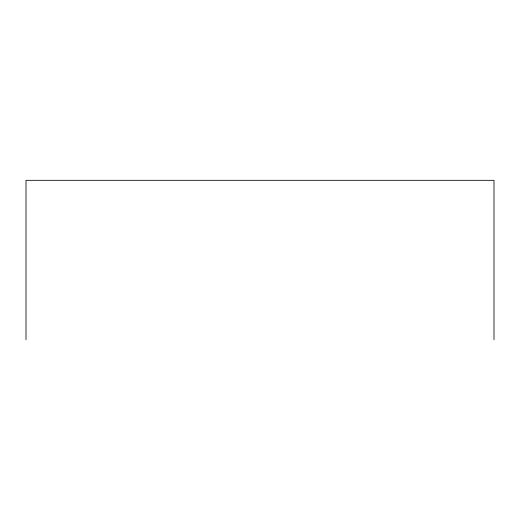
<?xml version="1.0" encoding="UTF-8"?>
<svg xmlns="http://www.w3.org/2000/svg" width="520" height="520" viewBox="0 0 520 520"><rect width="100%" height="100%" fill="white"/><g stroke="black" fill="none" stroke-linecap="round" stroke-linejoin="round"><path stroke-width="0.78" d="M494 339.684L494 180.317L26 180.317L26 339.684"/></g></svg>
